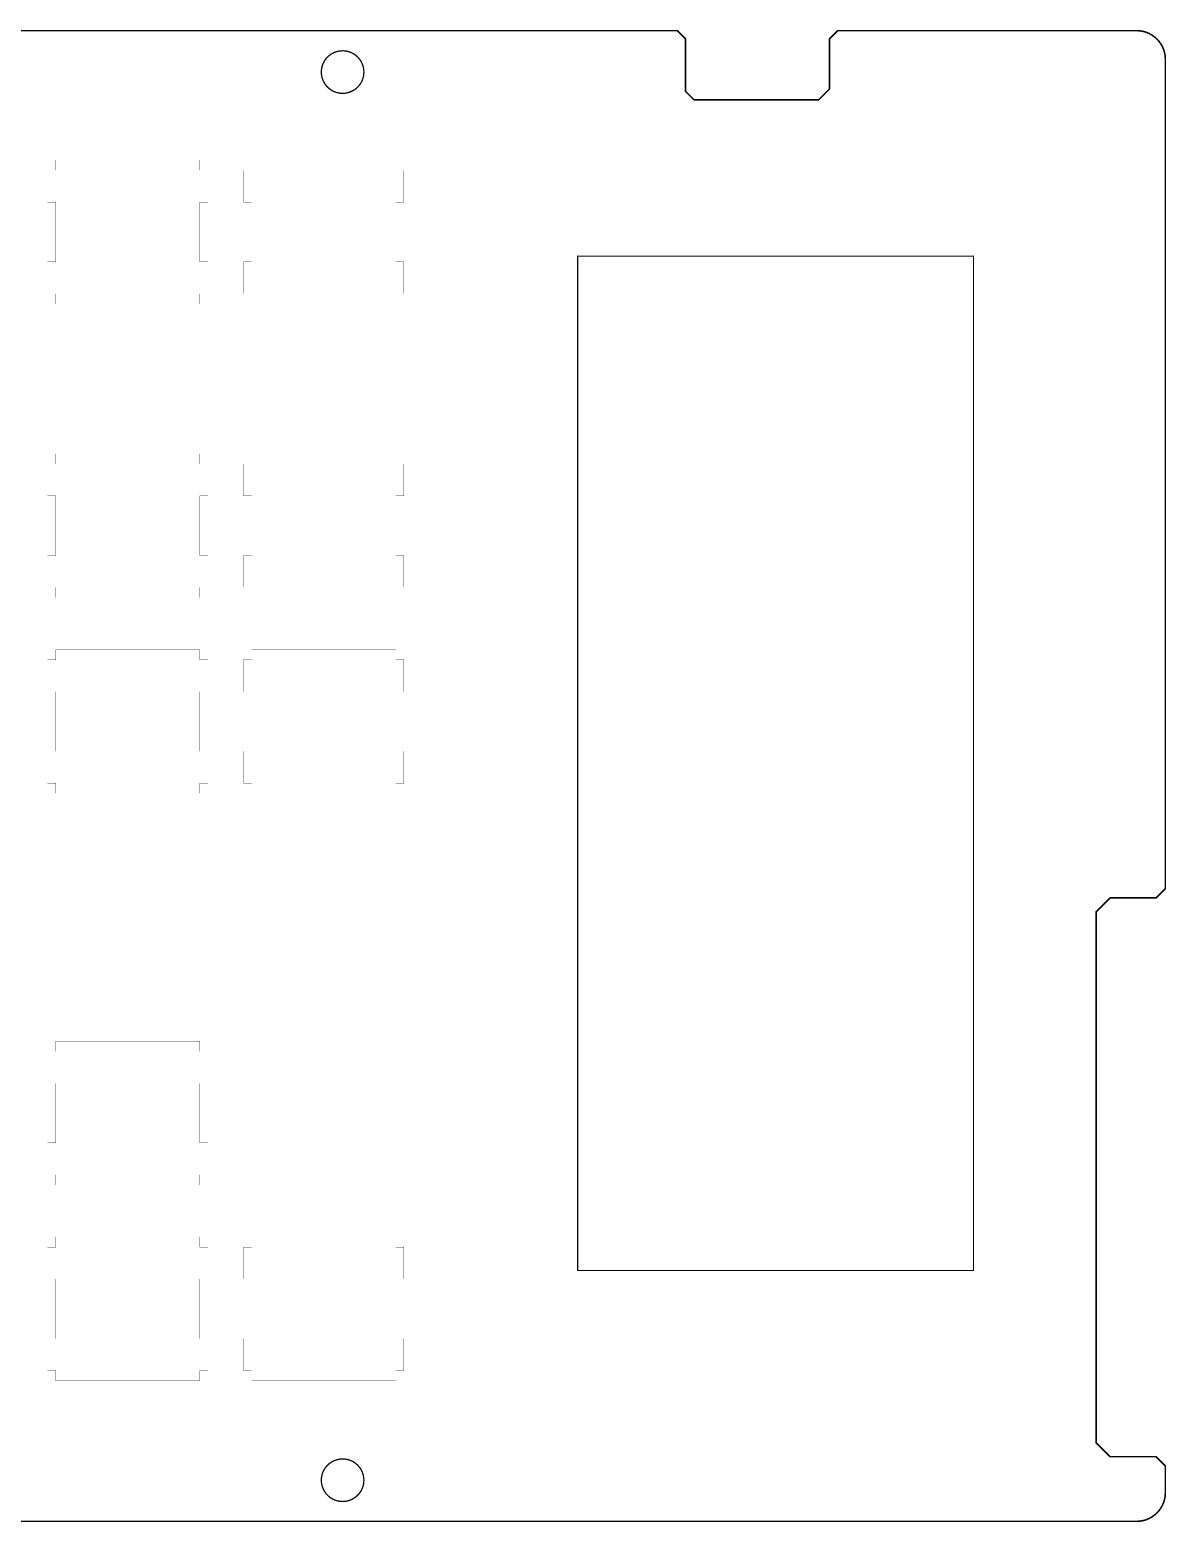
# Model space of a CAD drawing. Header units: millimetres. Extents: x 52 to 482, y 188 to 333.
# Drawn here: x 371.7 to 482.2, y 187.8 to 333 of the extents above; entities that cross this region are included whole.
import ezdxf

# ---------------------------------------------------------------- set-up
doc = ezdxf.new("R2010")
doc.units = ezdxf.units.MM
doc.layers.add('Mechanical1', color=6, linetype='Continuous')

msp = doc.modelspace()

# ---------------------------------------------------------------- linework, layer by layer
at = {"layer": 'Mechanical1'}
for points, const_width in [([(54.93, 332.93), (434.45, 332.93)], 0.152), ([(434.45, 332.93), (434.69, 332.93)], 0.152), ([(434.69, 332.93), (435.49, 332.13)], 0.152), ([(449.49, 332.13), (450.29, 332.93)], 0.152), ([(450.29, 332.93), (479.36, 332.93)], 0.152), ([(435.49, 327.02), (435.49, 332.13)], 0.152), ([(449.49, 332.01), (449.49, 332.13)], 0.152), ([(449.49, 327.25), (449.49, 332.01)], 0.152), ([(482.16, 330.14), (482.16, 249.91)], 0.152), ([(435.49, 327.02), (436.31, 326.2)], 0.152), ([(448.44, 326.2), (449.49, 327.25)], 0.152), ([(436.31, 326.2), (448.44, 326.2)], 0.152), ([(374.25, 320.34), (388.25, 320.34)], 0.0127), ([(374.25, 319.34), (374.25, 320.34)], 0.0127), ([(388.25, 319.34), (388.25, 320.34)], 0.0127), ([(393.3, 320.34), (407.3, 320.34)], 0.0127), ([(393.3, 319.34), (393.3, 320.34)], 0.0127), ([(407.3, 319.34), (407.3, 320.34)], 0.0127), ([(373.45, 319.34), (374.25, 319.34)], 0.0127), ([(373.45, 316.24), (373.45, 319.34)], 0.0127), ([(388.25, 319.34), (389.05, 319.34)], 0.0127), ([(389.05, 316.24), (389.05, 319.34)], 0.0127), ([(392.5, 316.24), (392.5, 319.34)], 0.0127), ([(392.5, 319.34), (393.3, 319.34)], 0.0127), ([(407.3, 319.34), (408.1, 319.34)], 0.0127), ([(408.1, 316.24), (408.1, 319.34)], 0.0127), ([(373.45, 316.24), (374.25, 316.24)], 0.0127), ([(374.25, 310.44), (374.25, 316.24)], 0.0127), ([(388.25, 310.44), (388.25, 316.24)], 0.0127), ([(388.25, 316.24), (389.05, 316.24)], 0.0127), ([(392.5, 316.24), (393.3, 316.24)], 0.0127), ([(393.3, 310.44), (393.3, 316.24)], 0.0127), ([(407.3, 310.44), (407.3, 316.24)], 0.0127), ([(407.3, 316.24), (408.1, 316.24)], 0.0127), ([(425, 311), (463.5, 311)], 0.102), ([(425, 311), (425, 214.31)], 0.102), ([(463.5, 212.32), (463.5, 311)], 0.102), ([(373.45, 310.44), (374.25, 310.44)], 0.0127), ([(373.45, 307.34), (373.45, 310.44)], 0.0127), ([(388.25, 310.44), (389.05, 310.44)], 0.0127), ([(389.05, 307.34), (389.05, 310.44)], 0.0127), ([(392.5, 307.34), (392.5, 310.44)], 0.0127), ([(392.5, 310.44), (393.3, 310.44)], 0.0127), ([(407.3, 310.44), (408.1, 310.44)], 0.0127), ([(408.1, 307.34), (408.1, 310.44)], 0.0127), ([(373.45, 307.34), (374.25, 307.34)], 0.0127), ([(374.25, 306.34), (374.25, 307.34)], 0.0127), ([(374.25, 306.34), (388.25, 306.34)], 0.0127), ([(388.25, 306.34), (388.25, 307.34)], 0.0127), ([(388.25, 307.34), (389.05, 307.34)], 0.0127), ([(392.5, 307.34), (393.3, 307.34)], 0.0127), ([(393.3, 306.34), (393.3, 307.34)], 0.0127), ([(393.3, 306.34), (407.3, 306.34)], 0.0127), ([(407.3, 306.34), (407.3, 307.34)], 0.0127), ([(407.3, 307.34), (408.1, 307.34)], 0.0127), ([(373.45, 290.77), (374.25, 290.77)], 0.0127), ([(373.45, 287.67), (373.45, 290.77)], 0.0127), ([(374.25, 291.77), (388.25, 291.77)], 0.0127), ([(374.25, 290.77), (374.25, 291.77)], 0.0127), ([(388.25, 290.77), (388.25, 291.77)], 0.0127), ([(388.25, 290.77), (389.05, 290.77)], 0.0127), ([(389.05, 287.67), (389.05, 290.77)], 0.0127), ([(392.5, 287.67), (392.5, 290.77)], 0.0127), ([(392.5, 290.77), (393.3, 290.77)], 0.0127), ([(393.3, 291.77), (407.3, 291.77)], 0.0127), ([(393.3, 290.77), (393.3, 291.77)], 0.0127), ([(407.3, 290.77), (407.3, 291.77)], 0.0127), ([(407.3, 290.77), (408.1, 290.77)], 0.0127), ([(408.1, 287.67), (408.1, 290.77)], 0.0127), ([(373.45, 287.67), (374.25, 287.67)], 0.0127), ([(374.25, 281.87), (374.25, 287.67)], 0.0127), ([(388.25, 281.87), (388.25, 287.67)], 0.0127), ([(388.25, 287.67), (389.05, 287.67)], 0.0127), ([(392.5, 287.67), (393.3, 287.67)], 0.0127), ([(393.3, 281.87), (393.3, 287.67)], 0.0127), ([(407.3, 281.87), (407.3, 287.67)], 0.0127), ([(407.3, 287.67), (408.1, 287.67)], 0.0127), ([(373.45, 281.87), (374.25, 281.87)], 0.0127), ([(373.45, 278.77), (373.45, 281.87)], 0.0127), ([(388.25, 281.87), (389.05, 281.87)], 0.0127), ([(389.05, 278.77), (389.05, 281.87)], 0.0127), ([(392.5, 278.77), (392.5, 281.87)], 0.0127), ([(392.5, 281.87), (393.3, 281.87)], 0.0127), ([(407.3, 281.87), (408.1, 281.87)], 0.0127), ([(408.1, 278.77), (408.1, 281.87)], 0.0127), ([(373.45, 278.77), (374.25, 278.77)], 0.0127), ([(374.25, 277.77), (374.25, 278.77)], 0.0127), ([(388.25, 277.77), (388.25, 278.77)], 0.0127), ([(388.25, 278.77), (389.05, 278.77)], 0.0127), ([(392.5, 278.77), (393.3, 278.77)], 0.0127), ([(393.3, 277.77), (393.3, 278.77)], 0.0127), ([(407.3, 277.77), (407.3, 278.77)], 0.0127), ([(407.3, 278.77), (408.1, 278.77)], 0.0127), ([(374.25, 277.77), (388.25, 277.77)], 0.0127), ([(393.3, 277.77), (407.3, 277.77)], 0.0127), ([(373.45, 271.72), (374.25, 271.72)], 0.0127), ([(373.45, 268.62), (373.45, 271.72)], 0.0127), ([(374.25, 272.72), (388.25, 272.72)], 0.0127), ([(374.25, 271.72), (374.25, 272.72)], 0.0127), ([(388.25, 271.72), (388.25, 272.72)], 0.0127), ([(388.25, 271.72), (389.05, 271.72)], 0.0127), ([(389.05, 268.62), (389.05, 271.72)], 0.0127), ([(392.5, 268.62), (392.5, 271.72)], 0.0127), ([(392.5, 271.72), (393.3, 271.72)], 0.0127), ([(393.3, 272.72), (407.3, 272.72)], 0.0127), ([(393.3, 271.72), (393.3, 272.72)], 0.0127), ([(407.3, 271.72), (407.3, 272.72)], 0.0127), ([(407.3, 271.72), (408.1, 271.72)], 0.0127), ([(408.1, 268.62), (408.1, 271.72)], 0.0127), ([(373.45, 268.62), (374.25, 268.62)], 0.0127), ([(374.25, 262.82), (374.25, 268.62)], 0.0127), ([(388.25, 262.82), (388.25, 268.62)], 0.0127), ([(388.25, 268.62), (389.05, 268.62)], 0.0127), ([(392.5, 268.62), (393.3, 268.62)], 0.0127), ([(393.3, 262.82), (393.3, 268.62)], 0.0127), ([(407.3, 262.82), (407.3, 268.62)], 0.0127), ([(407.3, 268.62), (408.1, 268.62)], 0.0127), ([(373.45, 262.82), (374.25, 262.82)], 0.0127), ([(373.45, 259.72), (373.45, 262.82)], 0.0127), ([(388.25, 262.82), (389.05, 262.82)], 0.0127), ([(389.05, 259.72), (389.05, 262.82)], 0.0127), ([(392.5, 259.72), (392.5, 262.82)], 0.0127), ([(392.5, 262.82), (393.3, 262.82)], 0.0127), ([(407.3, 262.82), (408.1, 262.82)], 0.0127), ([(408.1, 259.72), (408.1, 262.82)], 0.0127), ([(373.45, 259.72), (374.25, 259.72)], 0.0127), ([(374.25, 258.72), (374.25, 259.72)], 0.0127), ([(374.25, 258.72), (388.25, 258.72)], 0.0127), ([(388.25, 258.72), (388.25, 259.72)], 0.0127), ([(388.25, 259.72), (389.05, 259.72)], 0.0127), ([(392.5, 259.72), (393.3, 259.72)], 0.0127), ([(393.3, 258.72), (393.3, 259.72)], 0.0127), ([(393.3, 258.72), (407.3, 258.72)], 0.0127), ([(407.3, 258.72), (407.3, 259.72)], 0.0127), ([(407.3, 259.72), (408.1, 259.72)], 0.0127), ([(482.16, 249.46), (482.16, 249.91)], 0.152), ([(475.43, 247.2), (476.78, 248.55)], 0.152), ([(476.78, 248.55), (481.25, 248.55)], 0.152), ([(481.25, 248.55), (482.16, 249.46)], 0.152), ([(475.43, 195.53), (475.43, 247.2)], 0.152), ([(374.25, 234.62), (388.25, 234.62)], 0.0127), ([(374.25, 233.62), (374.25, 234.62)], 0.0127), ([(388.25, 233.62), (388.25, 234.62)], 0.0127), ([(373.45, 233.62), (374.25, 233.62)], 0.0127), ([(373.45, 230.52), (373.45, 233.62)], 0.0127), ([(388.25, 233.62), (389.05, 233.62)], 0.0127), ([(389.05, 230.52), (389.05, 233.62)], 0.0127), ([(373.45, 230.52), (374.25, 230.52)], 0.0127), ([(374.25, 224.72), (374.25, 230.52)], 0.0127), ([(388.25, 224.72), (388.25, 230.52)], 0.0127), ([(388.25, 230.52), (389.05, 230.52)], 0.0127), ([(373.45, 224.72), (374.25, 224.72)], 0.0127), ([(373.45, 221.62), (373.45, 224.72)], 0.0127), ([(388.25, 224.72), (389.05, 224.72)], 0.0127), ([(389.05, 221.62), (389.05, 224.72)], 0.0127), ([(373.45, 221.62), (374.25, 221.62)], 0.0127), ([(374.25, 220.62), (374.25, 221.62)], 0.0127), ([(388.25, 220.62), (388.25, 221.62)], 0.0127), ([(388.25, 221.62), (389.05, 221.62)], 0.0127), ([(374.25, 220.62), (388.25, 220.62)], 0.0127), ([(374.25, 215.57), (388.25, 215.57)], 0.0127), ([(374.25, 214.57), (374.25, 215.57)], 0.0127), ([(388.25, 214.57), (388.25, 215.57)], 0.0127), ([(393.3, 215.57), (407.3, 215.57)], 0.0127), ([(393.3, 214.57), (393.3, 215.57)], 0.0127), ([(407.3, 214.57), (407.3, 215.57)], 0.0127), ([(373.45, 214.57), (374.25, 214.57)], 0.0127), ([(373.45, 211.47), (373.45, 214.57)], 0.0127), ([(388.25, 214.57), (389.05, 214.57)], 0.0127), ([(389.05, 211.47), (389.05, 214.57)], 0.0127), ([(392.5, 211.47), (392.5, 214.57)], 0.0127), ([(392.5, 214.57), (393.3, 214.57)], 0.0127), ([(407.3, 214.57), (408.1, 214.57)], 0.0127), ([(408.1, 211.47), (408.1, 214.57)], 0.0127), ([(425, 212.3), (425, 214.31)], 0.102), ([(425, 212.3), (462.85, 212.31)], 0.102), ([(462.85, 212.31), (463.49, 212.31)], 0.102), ([(373.45, 211.47), (374.25, 211.47)], 0.0127), ([(374.25, 205.67), (374.25, 211.47)], 0.0127), ([(388.25, 205.67), (388.25, 211.47)], 0.0127), ([(388.25, 211.47), (389.05, 211.47)], 0.0127), ([(392.5, 211.47), (393.3, 211.47)], 0.0127), ([(393.3, 205.67), (393.3, 211.47)], 0.0127), ([(407.3, 205.67), (407.3, 211.47)], 0.0127), ([(407.3, 211.47), (408.1, 211.47)], 0.0127), ([(373.45, 205.67), (374.25, 205.67)], 0.0127), ([(373.45, 202.57), (373.45, 205.67)], 0.0127), ([(388.25, 205.67), (389.05, 205.67)], 0.0127), ([(389.05, 202.57), (389.05, 205.67)], 0.0127), ([(392.5, 202.57), (392.5, 205.67)], 0.0127), ([(392.5, 205.67), (393.3, 205.67)], 0.0127), ([(407.3, 205.67), (408.1, 205.67)], 0.0127), ([(408.1, 202.57), (408.1, 205.67)], 0.0127), ([(373.45, 202.57), (374.25, 202.57)], 0.0127), ([(374.25, 201.57), (374.25, 202.57)], 0.0127), ([(388.25, 201.57), (388.25, 202.57)], 0.0127), ([(388.25, 202.57), (389.05, 202.57)], 0.0127), ([(392.5, 202.57), (393.3, 202.57)], 0.0127), ([(393.3, 201.57), (393.3, 202.57)], 0.0127), ([(407.3, 201.57), (407.3, 202.57)], 0.0127), ([(407.3, 202.57), (408.1, 202.57)], 0.0127), ([(374.25, 201.57), (388.25, 201.57)], 0.0127), ([(393.3, 201.57), (407.3, 201.57)], 0.0127), ([(475.43, 195.53), (476.77, 194.19)], 0.152), ([(476.77, 194.19), (481.26, 194.19)], 0.152), ([(481.26, 194.19), (482.16, 193.29)], 0.152), ([(482.16, 190.69), (482.16, 193.29)], 0.152), ([(54.93, 187.9), (479.36, 187.9)], 0.152)]:
    msp.add_lwpolyline(points, dxfattribs=dict(at, const_width=const_width))
for points, const_width in [([(434.41, 332.93, 1), (434.49, 332.93, 1)], 0.0762), ([(434.41, 332.93, 1), (434.49, 332.93, 1)], 0.0762), ([(434.65, 332.93, 1), (434.73, 332.93, 1)], 0.0762), ([(434.65, 332.93, 1), (434.73, 332.93, 1)], 0.0762), ([(450.25, 332.93, 1), (450.33, 332.93, 1)], 0.0762), ([(450.25, 332.93, 1), (450.33, 332.93, 1)], 0.0762), ([(479.32, 332.93, 1), (479.4, 332.93, 1)], 0.0762), ([(479.33, 332.93, 1), (479.4, 332.93, 1)], 0.0762), ([(404.21, 328.9, 1), (400.07, 328.9, 1)], 0.127), ([(435.45, 332.13, 1), (435.53, 332.13, 1)], 0.0762), ([(435.45, 332.13, 1), (435.53, 332.13, 1)], 0.0762), ([(449.45, 332.13, 1), (449.53, 332.13, 1)], 0.0762), ([(449.45, 332.13, 1), (449.53, 332.13, 1)], 0.0762), ([(449.45, 332.01, 1), (449.53, 332.01, 1)], 0.0762), ([(449.45, 332.01, 1), (449.53, 332.01, 1)], 0.0762), ([(482.12, 330.14, 1), (482.2, 330.14, 1)], 0.0762), ([(482.12, 330.14, 1), (482.2, 330.14, 1)], 0.0762), ([(400.03, 328.9, 1), (400.1, 328.9, 1)], 0.0635), ([(404.17, 328.9, 1), (404.24, 328.9, 1)], 0.0635), ([(435.45, 327.02, 1), (435.53, 327.02, 1)], 0.0762), ([(435.45, 327.02, 1), (435.53, 327.02, 1)], 0.0762), ([(449.45, 327.25, 1), (449.53, 327.25, 1)], 0.0762), ([(449.45, 327.25, 1), (449.53, 327.25, 1)], 0.0762), ([(436.27, 326.2, 1), (436.35, 326.2, 1)], 0.0762), ([(436.27, 326.2, 1), (436.35, 326.2, 1)], 0.0762), ([(448.4, 326.2, 1), (448.48, 326.2, 1)], 0.0762), ([(448.4, 326.2, 1), (448.48, 326.2, 1)], 0.0762), ([(374.24, 320.34, 1), (374.25, 320.34, 1)], 0.00635), ([(374.24, 320.34, 1), (374.25, 320.34, 1)], 0.00635), ([(388.24, 320.34, 1), (388.25, 320.34, 1)], 0.00635), ([(388.24, 320.34, 1), (388.25, 320.34, 1)], 0.00635), ([(393.29, 320.34, 1), (393.3, 320.34, 1)], 0.00635), ([(393.29, 320.34, 1), (393.3, 320.34, 1)], 0.00635), ([(407.29, 320.34, 1), (407.3, 320.34, 1)], 0.00635), ([(407.29, 320.34, 1), (407.3, 320.34, 1)], 0.00635), ([(373.44, 319.34, 1), (373.45, 319.34, 1)], 0.00635), ([(373.44, 319.34, 1), (373.45, 319.34, 1)], 0.00635), ([(374.24, 319.34, 1), (374.25, 319.34, 1)], 0.00635), ([(374.24, 319.34, 1), (374.25, 319.34, 1)], 0.00635), ([(388.24, 319.34, 1), (388.25, 319.34, 1)], 0.00635), ([(388.24, 319.34, 1), (388.25, 319.34, 1)], 0.00635), ([(389.04, 319.34, 1), (389.05, 319.34, 1)], 0.00635), ([(389.04, 319.34, 1), (389.05, 319.34, 1)], 0.00635), ([(392.49, 319.34, 1), (392.5, 319.34, 1)], 0.00635), ([(392.49, 319.34, 1), (392.5, 319.34, 1)], 0.00635), ([(393.29, 319.34, 1), (393.3, 319.34, 1)], 0.00635), ([(393.29, 319.34, 1), (393.3, 319.34, 1)], 0.00635), ([(407.29, 319.34, 1), (407.3, 319.34, 1)], 0.00635), ([(407.29, 319.34, 1), (407.3, 319.34, 1)], 0.00635), ([(408.09, 319.34, 1), (408.1, 319.34, 1)], 0.00635), ([(408.09, 319.34, 1), (408.1, 319.34, 1)], 0.00635), ([(373.44, 316.24, 1), (373.45, 316.24, 1)], 0.00635), ([(373.44, 316.24, 1), (373.45, 316.24, 1)], 0.00635), ([(374.24, 316.24, 1), (374.25, 316.24, 1)], 0.00635), ([(374.24, 316.24, 1), (374.25, 316.24, 1)], 0.00635), ([(388.24, 316.24, 1), (388.25, 316.24, 1)], 0.00635), ([(388.24, 316.24, 1), (388.25, 316.24, 1)], 0.00635), ([(389.04, 316.24, 1), (389.05, 316.24, 1)], 0.00635), ([(389.04, 316.24, 1), (389.05, 316.24, 1)], 0.00635), ([(392.49, 316.24, 1), (392.5, 316.24, 1)], 0.00635), ([(392.49, 316.24, 1), (392.5, 316.24, 1)], 0.00635), ([(393.29, 316.24, 1), (393.3, 316.24, 1)], 0.00635), ([(393.29, 316.24, 1), (393.3, 316.24, 1)], 0.00635), ([(407.29, 316.24, 1), (407.3, 316.24, 1)], 0.00635), ([(407.29, 316.24, 1), (407.3, 316.24, 1)], 0.00635), ([(408.09, 316.24, 1), (408.1, 316.24, 1)], 0.00635), ([(408.09, 316.24, 1), (408.1, 316.24, 1)], 0.00635), ([(424.97, 311, 1), (425.03, 311, 1)], 0.0508), ([(424.97, 311, 1), (425.03, 311, 1)], 0.0508), ([(463.47, 311, 1), (463.53, 311, 1)], 0.0508), ([(463.47, 311, 1), (463.53, 311, 1)], 0.0508), ([(373.44, 310.44, 1), (373.45, 310.44, 1)], 0.00635), ([(373.44, 310.44, 1), (373.45, 310.44, 1)], 0.00635), ([(374.24, 310.44, 1), (374.25, 310.44, 1)], 0.00635), ([(374.24, 310.44, 1), (374.25, 310.44, 1)], 0.00635), ([(388.24, 310.44, 1), (388.25, 310.44, 1)], 0.00635), ([(388.24, 310.44, 1), (388.25, 310.44, 1)], 0.00635), ([(389.04, 310.44, 1), (389.05, 310.44, 1)], 0.00635), ([(389.04, 310.44, 1), (389.05, 310.44, 1)], 0.00635), ([(392.49, 310.44, 1), (392.5, 310.44, 1)], 0.00635), ([(392.49, 310.44, 1), (392.5, 310.44, 1)], 0.00635), ([(393.29, 310.44, 1), (393.3, 310.44, 1)], 0.00635), ([(393.29, 310.44, 1), (393.3, 310.44, 1)], 0.00635), ([(407.29, 310.44, 1), (407.3, 310.44, 1)], 0.00635), ([(407.29, 310.44, 1), (407.3, 310.44, 1)], 0.00635), ([(408.09, 310.44, 1), (408.1, 310.44, 1)], 0.00635), ([(408.09, 310.44, 1), (408.1, 310.44, 1)], 0.00635), ([(373.44, 307.34, 1), (373.45, 307.34, 1)], 0.00635), ([(373.44, 307.34, 1), (373.45, 307.34, 1)], 0.00635), ([(374.24, 307.34, 1), (374.25, 307.34, 1)], 0.00635), ([(374.24, 307.34, 1), (374.25, 307.34, 1)], 0.00635), ([(374.24, 306.34, 1), (374.25, 306.34, 1)], 0.00635), ([(374.24, 306.34, 1), (374.25, 306.34, 1)], 0.00635), ([(388.24, 307.34, 1), (388.25, 307.34, 1)], 0.00635), ([(388.24, 307.34, 1), (388.25, 307.34, 1)], 0.00635), ([(388.24, 306.34, 1), (388.25, 306.34, 1)], 0.00635), ([(388.24, 306.34, 1), (388.25, 306.34, 1)], 0.00635), ([(389.04, 307.34, 1), (389.05, 307.34, 1)], 0.00635), ([(389.04, 307.34, 1), (389.05, 307.34, 1)], 0.00635), ([(392.49, 307.34, 1), (392.5, 307.34, 1)], 0.00635), ([(392.49, 307.34, 1), (392.5, 307.34, 1)], 0.00635), ([(393.29, 307.34, 1), (393.3, 307.34, 1)], 0.00635), ([(393.29, 307.34, 1), (393.3, 307.34, 1)], 0.00635), ([(393.29, 306.34, 1), (393.3, 306.34, 1)], 0.00635), ([(393.29, 306.34, 1), (393.3, 306.34, 1)], 0.00635), ([(407.29, 307.34, 1), (407.3, 307.34, 1)], 0.00635), ([(407.29, 307.34, 1), (407.3, 307.34, 1)], 0.00635), ([(407.29, 306.34, 1), (407.3, 306.34, 1)], 0.00635), ([(407.29, 306.34, 1), (407.3, 306.34, 1)], 0.00635), ([(408.09, 307.34, 1), (408.1, 307.34, 1)], 0.00635), ([(408.09, 307.34, 1), (408.1, 307.34, 1)], 0.00635), ([(373.44, 290.77, 1), (373.45, 290.77, 1)], 0.00635), ([(373.44, 290.77, 1), (373.45, 290.77, 1)], 0.00635), ([(374.24, 291.77, 1), (374.25, 291.77, 1)], 0.00635), ([(374.24, 291.77, 1), (374.25, 291.77, 1)], 0.00635), ([(374.24, 290.77, 1), (374.25, 290.77, 1)], 0.00635), ([(374.24, 290.77, 1), (374.25, 290.77, 1)], 0.00635), ([(388.24, 291.77, 1), (388.25, 291.77, 1)], 0.00635), ([(388.24, 291.77, 1), (388.25, 291.77, 1)], 0.00635), ([(388.24, 290.77, 1), (388.25, 290.77, 1)], 0.00635), ([(388.24, 290.77, 1), (388.25, 290.77, 1)], 0.00635), ([(389.04, 290.77, 1), (389.05, 290.77, 1)], 0.00635), ([(389.04, 290.77, 1), (389.05, 290.77, 1)], 0.00635), ([(392.49, 290.77, 1), (392.5, 290.77, 1)], 0.00635), ([(392.49, 290.77, 1), (392.5, 290.77, 1)], 0.00635), ([(393.29, 291.77, 1), (393.3, 291.77, 1)], 0.00635), ([(393.29, 291.77, 1), (393.3, 291.77, 1)], 0.00635), ([(393.29, 290.77, 1), (393.3, 290.77, 1)], 0.00635), ([(393.29, 290.77, 1), (393.3, 290.77, 1)], 0.00635), ([(407.29, 291.77, 1), (407.3, 291.77, 1)], 0.00635), ([(407.29, 291.77, 1), (407.3, 291.77, 1)], 0.00635), ([(407.29, 290.77, 1), (407.3, 290.77, 1)], 0.00635), ([(407.29, 290.77, 1), (407.3, 290.77, 1)], 0.00635), ([(408.09, 290.77, 1), (408.1, 290.77, 1)], 0.00635), ([(408.09, 290.77, 1), (408.1, 290.77, 1)], 0.00635), ([(373.44, 287.67, 1), (373.45, 287.67, 1)], 0.00635), ([(373.44, 287.67, 1), (373.45, 287.67, 1)], 0.00635), ([(374.24, 287.67, 1), (374.25, 287.67, 1)], 0.00635), ([(374.24, 287.67, 1), (374.25, 287.67, 1)], 0.00635), ([(388.24, 287.67, 1), (388.25, 287.67, 1)], 0.00635), ([(388.24, 287.67, 1), (388.25, 287.67, 1)], 0.00635), ([(389.04, 287.67, 1), (389.05, 287.67, 1)], 0.00635), ([(389.04, 287.67, 1), (389.05, 287.67, 1)], 0.00635), ([(392.49, 287.67, 1), (392.5, 287.67, 1)], 0.00635), ([(392.49, 287.67, 1), (392.5, 287.67, 1)], 0.00635), ([(393.29, 287.67, 1), (393.3, 287.67, 1)], 0.00635), ([(393.29, 287.67, 1), (393.3, 287.67, 1)], 0.00635), ([(407.29, 287.67, 1), (407.3, 287.67, 1)], 0.00635), ([(407.29, 287.67, 1), (407.3, 287.67, 1)], 0.00635), ([(408.09, 287.67, 1), (408.1, 287.67, 1)], 0.00635), ([(408.09, 287.67, 1), (408.1, 287.67, 1)], 0.00635), ([(373.44, 281.87, 1), (373.45, 281.87, 1)], 0.00635), ([(373.44, 281.87, 1), (373.45, 281.87, 1)], 0.00635), ([(374.24, 281.87, 1), (374.25, 281.87, 1)], 0.00635), ([(374.24, 281.87, 1), (374.25, 281.87, 1)], 0.00635), ([(388.24, 281.87, 1), (388.25, 281.87, 1)], 0.00635), ([(388.24, 281.87, 1), (388.25, 281.87, 1)], 0.00635), ([(389.04, 281.87, 1), (389.05, 281.87, 1)], 0.00635), ([(389.04, 281.87, 1), (389.05, 281.87, 1)], 0.00635), ([(392.49, 281.87, 1), (392.5, 281.87, 1)], 0.00635), ([(392.49, 281.87, 1), (392.5, 281.87, 1)], 0.00635), ([(393.29, 281.87, 1), (393.3, 281.87, 1)], 0.00635), ([(393.29, 281.87, 1), (393.3, 281.87, 1)], 0.00635), ([(407.29, 281.87, 1), (407.3, 281.87, 1)], 0.00635), ([(407.29, 281.87, 1), (407.3, 281.87, 1)], 0.00635), ([(408.09, 281.87, 1), (408.1, 281.87, 1)], 0.00635), ([(408.09, 281.87, 1), (408.1, 281.87, 1)], 0.00635), ([(373.44, 278.77, 1), (373.45, 278.77, 1)], 0.00635), ([(373.44, 278.77, 1), (373.45, 278.77, 1)], 0.00635), ([(374.24, 278.77, 1), (374.25, 278.77, 1)], 0.00635), ([(374.24, 278.77, 1), (374.25, 278.77, 1)], 0.00635), ([(388.24, 278.77, 1), (388.25, 278.77, 1)], 0.00635), ([(388.24, 278.77, 1), (388.25, 278.77, 1)], 0.00635), ([(389.04, 278.77, 1), (389.05, 278.77, 1)], 0.00635), ([(389.04, 278.77, 1), (389.05, 278.77, 1)], 0.00635), ([(392.49, 278.77, 1), (392.5, 278.77, 1)], 0.00635), ([(392.49, 278.77, 1), (392.5, 278.77, 1)], 0.00635), ([(393.29, 278.77, 1), (393.3, 278.77, 1)], 0.00635), ([(393.29, 278.77, 1), (393.3, 278.77, 1)], 0.00635), ([(407.29, 278.77, 1), (407.3, 278.77, 1)], 0.00635), ([(407.29, 278.77, 1), (407.3, 278.77, 1)], 0.00635), ([(408.09, 278.77, 1), (408.1, 278.77, 1)], 0.00635), ([(408.09, 278.77, 1), (408.1, 278.77, 1)], 0.00635), ([(374.24, 277.77, 1), (374.25, 277.77, 1)], 0.00635), ([(374.24, 277.77, 1), (374.25, 277.77, 1)], 0.00635), ([(388.24, 277.77, 1), (388.25, 277.77, 1)], 0.00635), ([(388.24, 277.77, 1), (388.25, 277.77, 1)], 0.00635), ([(393.29, 277.77, 1), (393.3, 277.77, 1)], 0.00635), ([(393.29, 277.77, 1), (393.3, 277.77, 1)], 0.00635), ([(407.29, 277.77, 1), (407.3, 277.77, 1)], 0.00635), ([(407.29, 277.77, 1), (407.3, 277.77, 1)], 0.00635), ([(373.44, 271.72, 1), (373.45, 271.72, 1)], 0.00635), ([(373.44, 271.72, 1), (373.45, 271.72, 1)], 0.00635), ([(374.24, 272.72, 1), (374.25, 272.72, 1)], 0.00635), ([(374.24, 272.72, 1), (374.25, 272.72, 1)], 0.00635), ([(374.24, 271.72, 1), (374.25, 271.72, 1)], 0.00635), ([(374.24, 271.72, 1), (374.25, 271.72, 1)], 0.00635), ([(388.24, 272.72, 1), (388.25, 272.72, 1)], 0.00635), ([(388.24, 272.72, 1), (388.25, 272.72, 1)], 0.00635), ([(388.24, 271.72, 1), (388.25, 271.72, 1)], 0.00635), ([(388.24, 271.72, 1), (388.25, 271.72, 1)], 0.00635), ([(389.04, 271.72, 1), (389.05, 271.72, 1)], 0.00635), ([(389.04, 271.72, 1), (389.05, 271.72, 1)], 0.00635), ([(392.49, 271.72, 1), (392.5, 271.72, 1)], 0.00635), ([(392.49, 271.72, 1), (392.5, 271.72, 1)], 0.00635), ([(393.29, 272.72, 1), (393.3, 272.72, 1)], 0.00635), ([(393.29, 272.72, 1), (393.3, 272.72, 1)], 0.00635), ([(393.29, 271.72, 1), (393.3, 271.72, 1)], 0.00635), ([(393.29, 271.72, 1), (393.3, 271.72, 1)], 0.00635), ([(407.29, 272.72, 1), (407.3, 272.72, 1)], 0.00635), ([(407.29, 272.72, 1), (407.3, 272.72, 1)], 0.00635), ([(407.29, 271.72, 1), (407.3, 271.72, 1)], 0.00635), ([(407.29, 271.72, 1), (407.3, 271.72, 1)], 0.00635), ([(408.09, 271.72, 1), (408.1, 271.72, 1)], 0.00635), ([(408.09, 271.72, 1), (408.1, 271.72, 1)], 0.00635), ([(373.44, 268.62, 1), (373.45, 268.62, 1)], 0.00635), ([(373.44, 268.62, 1), (373.45, 268.62, 1)], 0.00635), ([(374.24, 268.62, 1), (374.25, 268.62, 1)], 0.00635), ([(374.24, 268.62, 1), (374.25, 268.62, 1)], 0.00635), ([(388.24, 268.62, 1), (388.25, 268.62, 1)], 0.00635), ([(388.24, 268.62, 1), (388.25, 268.62, 1)], 0.00635), ([(389.04, 268.62, 1), (389.05, 268.62, 1)], 0.00635), ([(389.04, 268.62, 1), (389.05, 268.62, 1)], 0.00635), ([(392.49, 268.62, 1), (392.5, 268.62, 1)], 0.00635), ([(392.49, 268.62, 1), (392.5, 268.62, 1)], 0.00635), ([(393.29, 268.62, 1), (393.3, 268.62, 1)], 0.00635), ([(393.29, 268.62, 1), (393.3, 268.62, 1)], 0.00635), ([(407.29, 268.62, 1), (407.3, 268.62, 1)], 0.00635), ([(407.29, 268.62, 1), (407.3, 268.62, 1)], 0.00635), ([(408.09, 268.62, 1), (408.1, 268.62, 1)], 0.00635), ([(408.09, 268.62, 1), (408.1, 268.62, 1)], 0.00635), ([(373.44, 262.82, 1), (373.45, 262.82, 1)], 0.00635), ([(373.44, 262.82, 1), (373.45, 262.82, 1)], 0.00635), ([(374.24, 262.82, 1), (374.25, 262.82, 1)], 0.00635), ([(374.24, 262.82, 1), (374.25, 262.82, 1)], 0.00635), ([(388.24, 262.82, 1), (388.25, 262.82, 1)], 0.00635), ([(388.24, 262.82, 1), (388.25, 262.82, 1)], 0.00635), ([(389.04, 262.82, 1), (389.05, 262.82, 1)], 0.00635), ([(389.04, 262.82, 1), (389.05, 262.82, 1)], 0.00635), ([(392.49, 262.82, 1), (392.5, 262.82, 1)], 0.00635), ([(392.49, 262.82, 1), (392.5, 262.82, 1)], 0.00635), ([(393.29, 262.82, 1), (393.3, 262.82, 1)], 0.00635), ([(393.29, 262.82, 1), (393.3, 262.82, 1)], 0.00635), ([(407.29, 262.82, 1), (407.3, 262.82, 1)], 0.00635), ([(407.29, 262.82, 1), (407.3, 262.82, 1)], 0.00635), ([(408.09, 262.82, 1), (408.1, 262.82, 1)], 0.00635), ([(408.09, 262.82, 1), (408.1, 262.82, 1)], 0.00635), ([(373.44, 259.72, 1), (373.45, 259.72, 1)], 0.00635), ([(373.44, 259.72, 1), (373.45, 259.72, 1)], 0.00635), ([(374.24, 259.72, 1), (374.25, 259.72, 1)], 0.00635), ([(374.24, 259.72, 1), (374.25, 259.72, 1)], 0.00635), ([(374.24, 258.72, 1), (374.25, 258.72, 1)], 0.00635), ([(374.24, 258.72, 1), (374.25, 258.72, 1)], 0.00635), ([(388.24, 259.72, 1), (388.25, 259.72, 1)], 0.00635), ([(388.24, 259.72, 1), (388.25, 259.72, 1)], 0.00635), ([(388.24, 258.72, 1), (388.25, 258.72, 1)], 0.00635), ([(388.24, 258.72, 1), (388.25, 258.72, 1)], 0.00635), ([(389.04, 259.72, 1), (389.05, 259.72, 1)], 0.00635), ([(389.04, 259.72, 1), (389.05, 259.72, 1)], 0.00635), ([(392.49, 259.72, 1), (392.5, 259.72, 1)], 0.00635), ([(392.49, 259.72, 1), (392.5, 259.72, 1)], 0.00635), ([(393.29, 259.72, 1), (393.3, 259.72, 1)], 0.00635), ([(393.29, 259.72, 1), (393.3, 259.72, 1)], 0.00635), ([(393.29, 258.72, 1), (393.3, 258.72, 1)], 0.00635), ([(393.29, 258.72, 1), (393.3, 258.72, 1)], 0.00635), ([(407.29, 259.72, 1), (407.3, 259.72, 1)], 0.00635), ([(407.29, 259.72, 1), (407.3, 259.72, 1)], 0.00635), ([(407.29, 258.72, 1), (407.3, 258.72, 1)], 0.00635), ([(407.29, 258.72, 1), (407.3, 258.72, 1)], 0.00635), ([(408.09, 259.72, 1), (408.1, 259.72, 1)], 0.00635), ([(408.09, 259.72, 1), (408.1, 259.72, 1)], 0.00635), ([(482.12, 249.91, 1), (482.2, 249.91, 1)], 0.0762), ([(482.12, 249.91, 1), (482.2, 249.91, 1)], 0.0762), ([(476.74, 248.55, 1), (476.82, 248.55, 1)], 0.0762), ([(476.74, 248.55, 1), (476.82, 248.55, 1)], 0.0762), ([(481.21, 248.55, 1), (481.29, 248.55, 1)], 0.0762), ([(481.21, 248.55, 1), (481.29, 248.55, 1)], 0.0762), ([(482.12, 249.46, 1), (482.2, 249.46, 1)], 0.0762), ([(482.12, 249.46, 1), (482.2, 249.46, 1)], 0.0762), ([(475.39, 247.2, 1), (475.47, 247.2, 1)], 0.0762), ([(475.39, 247.2, 1), (475.47, 247.2, 1)], 0.0762), ([(374.24, 234.62, 1), (374.25, 234.62, 1)], 0.00635), ([(374.24, 234.62, 1), (374.25, 234.62, 1)], 0.00635), ([(388.24, 234.62, 1), (388.25, 234.62, 1)], 0.00635), ([(388.24, 234.62, 1), (388.25, 234.62, 1)], 0.00635), ([(373.44, 233.62, 1), (373.45, 233.62, 1)], 0.00635), ([(373.44, 233.62, 1), (373.45, 233.62, 1)], 0.00635), ([(374.24, 233.62, 1), (374.25, 233.62, 1)], 0.00635), ([(374.24, 233.62, 1), (374.25, 233.62, 1)], 0.00635), ([(388.24, 233.62, 1), (388.25, 233.62, 1)], 0.00635), ([(388.24, 233.62, 1), (388.25, 233.62, 1)], 0.00635), ([(389.04, 233.62, 1), (389.05, 233.62, 1)], 0.00635), ([(389.04, 233.62, 1), (389.05, 233.62, 1)], 0.00635), ([(373.44, 230.52, 1), (373.45, 230.52, 1)], 0.00635), ([(373.44, 230.52, 1), (373.45, 230.52, 1)], 0.00635), ([(374.24, 230.52, 1), (374.25, 230.52, 1)], 0.00635), ([(374.24, 230.52, 1), (374.25, 230.52, 1)], 0.00635), ([(388.24, 230.52, 1), (388.25, 230.52, 1)], 0.00635), ([(388.24, 230.52, 1), (388.25, 230.52, 1)], 0.00635), ([(389.04, 230.52, 1), (389.05, 230.52, 1)], 0.00635), ([(389.04, 230.52, 1), (389.05, 230.52, 1)], 0.00635), ([(373.44, 224.72, 1), (373.45, 224.72, 1)], 0.00635), ([(373.44, 224.72, 1), (373.45, 224.72, 1)], 0.00635), ([(374.24, 224.72, 1), (374.25, 224.72, 1)], 0.00635), ([(374.24, 224.72, 1), (374.25, 224.72, 1)], 0.00635), ([(388.24, 224.72, 1), (388.25, 224.72, 1)], 0.00635), ([(388.24, 224.72, 1), (388.25, 224.72, 1)], 0.00635), ([(389.04, 224.72, 1), (389.05, 224.72, 1)], 0.00635), ([(389.04, 224.72, 1), (389.05, 224.72, 1)], 0.00635), ([(373.44, 221.62, 1), (373.45, 221.62, 1)], 0.00635), ([(373.44, 221.62, 1), (373.45, 221.62, 1)], 0.00635), ([(374.24, 221.62, 1), (374.25, 221.62, 1)], 0.00635), ([(374.24, 221.62, 1), (374.25, 221.62, 1)], 0.00635), ([(388.24, 221.62, 1), (388.25, 221.62, 1)], 0.00635), ([(388.24, 221.62, 1), (388.25, 221.62, 1)], 0.00635), ([(389.04, 221.62, 1), (389.05, 221.62, 1)], 0.00635), ([(389.04, 221.62, 1), (389.05, 221.62, 1)], 0.00635), ([(374.24, 220.62, 1), (374.25, 220.62, 1)], 0.00635), ([(374.24, 220.62, 1), (374.25, 220.62, 1)], 0.00635), ([(388.24, 220.62, 1), (388.25, 220.62, 1)], 0.00635), ([(388.24, 220.62, 1), (388.25, 220.62, 1)], 0.00635), ([(374.24, 215.57, 1), (374.25, 215.57, 1)], 0.00635), ([(374.24, 215.57, 1), (374.25, 215.57, 1)], 0.00635), ([(388.24, 215.57, 1), (388.25, 215.57, 1)], 0.00635), ([(388.24, 215.57, 1), (388.25, 215.57, 1)], 0.00635), ([(393.29, 215.57, 1), (393.3, 215.57, 1)], 0.00635), ([(393.29, 215.57, 1), (393.3, 215.57, 1)], 0.00635), ([(407.29, 215.57, 1), (407.3, 215.57, 1)], 0.00635), ([(407.29, 215.57, 1), (407.3, 215.57, 1)], 0.00635), ([(373.44, 214.57, 1), (373.45, 214.57, 1)], 0.00635), ([(373.44, 214.57, 1), (373.45, 214.57, 1)], 0.00635), ([(374.24, 214.57, 1), (374.25, 214.57, 1)], 0.00635), ([(374.24, 214.57, 1), (374.25, 214.57, 1)], 0.00635), ([(388.24, 214.57, 1), (388.25, 214.57, 1)], 0.00635), ([(388.24, 214.57, 1), (388.25, 214.57, 1)], 0.00635), ([(389.04, 214.57, 1), (389.05, 214.57, 1)], 0.00635), ([(389.04, 214.57, 1), (389.05, 214.57, 1)], 0.00635), ([(392.49, 214.57, 1), (392.5, 214.57, 1)], 0.00635), ([(392.49, 214.57, 1), (392.5, 214.57, 1)], 0.00635), ([(393.29, 214.57, 1), (393.3, 214.57, 1)], 0.00635), ([(393.29, 214.57, 1), (393.3, 214.57, 1)], 0.00635), ([(407.29, 214.57, 1), (407.3, 214.57, 1)], 0.00635), ([(407.29, 214.57, 1), (407.3, 214.57, 1)], 0.00635), ([(408.09, 214.57, 1), (408.1, 214.57, 1)], 0.00635), ([(408.09, 214.57, 1), (408.1, 214.57, 1)], 0.00635), ([(424.97, 214.31, 1), (425.03, 214.31, 1)], 0.0508), ([(424.97, 214.31, 1), (425.03, 214.31, 1)], 0.0508), ([(424.97, 212.3, 1), (425.03, 212.3, 1)], 0.0508), ([(424.97, 212.3, 1), (425.03, 212.3, 1)], 0.0508), ([(462.83, 212.31, 1), (462.88, 212.31, 1)], 0.0508), ([(462.83, 212.31, 1), (462.88, 212.31, 1)], 0.0508), ([(463.47, 212.31, 1), (463.52, 212.31, 1)], 0.0508), ([(463.47, 212.32, 1), (463.53, 212.32, 1)], 0.0508), ([(373.44, 211.47, 1), (373.45, 211.47, 1)], 0.00635), ([(373.44, 211.47, 1), (373.45, 211.47, 1)], 0.00635), ([(374.24, 211.47, 1), (374.25, 211.47, 1)], 0.00635), ([(374.24, 211.47, 1), (374.25, 211.47, 1)], 0.00635), ([(388.24, 211.47, 1), (388.25, 211.47, 1)], 0.00635), ([(388.24, 211.47, 1), (388.25, 211.47, 1)], 0.00635), ([(389.04, 211.47, 1), (389.05, 211.47, 1)], 0.00635), ([(389.04, 211.47, 1), (389.05, 211.47, 1)], 0.00635), ([(392.49, 211.47, 1), (392.5, 211.47, 1)], 0.00635), ([(392.49, 211.47, 1), (392.5, 211.47, 1)], 0.00635), ([(393.29, 211.47, 1), (393.3, 211.47, 1)], 0.00635), ([(393.29, 211.47, 1), (393.3, 211.47, 1)], 0.00635), ([(407.29, 211.47, 1), (407.3, 211.47, 1)], 0.00635), ([(407.29, 211.47, 1), (407.3, 211.47, 1)], 0.00635), ([(408.09, 211.47, 1), (408.1, 211.47, 1)], 0.00635), ([(408.09, 211.47, 1), (408.1, 211.47, 1)], 0.00635), ([(373.44, 205.67, 1), (373.45, 205.67, 1)], 0.00635), ([(373.44, 205.67, 1), (373.45, 205.67, 1)], 0.00635), ([(374.24, 205.67, 1), (374.25, 205.67, 1)], 0.00635), ([(374.24, 205.67, 1), (374.25, 205.67, 1)], 0.00635), ([(388.24, 205.67, 1), (388.25, 205.67, 1)], 0.00635), ([(388.24, 205.67, 1), (388.25, 205.67, 1)], 0.00635), ([(389.04, 205.67, 1), (389.05, 205.67, 1)], 0.00635), ([(389.04, 205.67, 1), (389.05, 205.67, 1)], 0.00635), ([(392.49, 205.67, 1), (392.5, 205.67, 1)], 0.00635), ([(392.49, 205.67, 1), (392.5, 205.67, 1)], 0.00635), ([(393.29, 205.67, 1), (393.3, 205.67, 1)], 0.00635), ([(393.29, 205.67, 1), (393.3, 205.67, 1)], 0.00635), ([(407.29, 205.67, 1), (407.3, 205.67, 1)], 0.00635), ([(407.29, 205.67, 1), (407.3, 205.67, 1)], 0.00635), ([(408.09, 205.67, 1), (408.1, 205.67, 1)], 0.00635), ([(408.09, 205.67, 1), (408.1, 205.67, 1)], 0.00635), ([(373.44, 202.57, 1), (373.45, 202.57, 1)], 0.00635), ([(373.44, 202.57, 1), (373.45, 202.57, 1)], 0.00635), ([(374.24, 202.57, 1), (374.25, 202.57, 1)], 0.00635), ([(374.24, 202.57, 1), (374.25, 202.57, 1)], 0.00635), ([(388.24, 202.57, 1), (388.25, 202.57, 1)], 0.00635), ([(388.24, 202.57, 1), (388.25, 202.57, 1)], 0.00635), ([(389.04, 202.57, 1), (389.05, 202.57, 1)], 0.00635), ([(389.04, 202.57, 1), (389.05, 202.57, 1)], 0.00635), ([(392.49, 202.57, 1), (392.5, 202.57, 1)], 0.00635), ([(392.49, 202.57, 1), (392.5, 202.57, 1)], 0.00635), ([(393.29, 202.57, 1), (393.3, 202.57, 1)], 0.00635), ([(393.29, 202.57, 1), (393.3, 202.57, 1)], 0.00635), ([(407.29, 202.57, 1), (407.3, 202.57, 1)], 0.00635), ([(407.29, 202.57, 1), (407.3, 202.57, 1)], 0.00635), ([(408.09, 202.57, 1), (408.1, 202.57, 1)], 0.00635), ([(408.09, 202.57, 1), (408.1, 202.57, 1)], 0.00635), ([(374.24, 201.57, 1), (374.25, 201.57, 1)], 0.00635), ([(374.24, 201.57, 1), (374.25, 201.57, 1)], 0.00635), ([(388.24, 201.57, 1), (388.25, 201.57, 1)], 0.00635), ([(388.24, 201.57, 1), (388.25, 201.57, 1)], 0.00635), ([(393.29, 201.57, 1), (393.3, 201.57, 1)], 0.00635), ([(393.29, 201.57, 1), (393.3, 201.57, 1)], 0.00635), ([(407.29, 201.57, 1), (407.3, 201.57, 1)], 0.00635), ([(407.29, 201.57, 1), (407.3, 201.57, 1)], 0.00635), ([(475.39, 195.53, 1), (475.47, 195.53, 1)], 0.0762), ([(475.39, 195.53, 1), (475.47, 195.53, 1)], 0.0762), ([(404.21, 191.9, 1), (400.07, 191.9, 1)], 0.127), ([(476.73, 194.19, 1), (476.81, 194.19, 1)], 0.0762), ([(476.73, 194.19, 1), (476.81, 194.19, 1)], 0.0762), ([(481.22, 194.19, 1), (481.3, 194.19, 1)], 0.0762), ([(481.22, 194.19, 1), (481.3, 194.19, 1)], 0.0762), ([(482.12, 193.29, 1), (482.2, 193.29, 1)], 0.0762), ([(482.12, 193.29, 1), (482.2, 193.29, 1)], 0.0762), ([(400.03, 191.9, 1), (400.1, 191.9, 1)], 0.0635), ([(404.17, 191.9, 1), (404.24, 191.9, 1)], 0.0635), ([(482.12, 190.69, 1), (482.2, 190.69, 1)], 0.0762), ([(482.12, 190.69, 1), (482.2, 190.69, 1)], 0.0762), ([(479.33, 187.9, 1), (479.4, 187.9, 1)], 0.0762), ([(479.33, 187.9, 1), (479.4, 187.9, 1)], 0.0762)]:
    msp.add_lwpolyline(points, format="xyb", close=True, dxfattribs=dict(at, const_width=const_width))
at = {"layer": 'Mechanical1', "const_width": 0.152}
for points in [[(479.36, 332.93, -0.414214), (482.16, 330.14)], [(482.16, 190.69, -0.414214), (479.36, 187.9)]]:
    msp.add_lwpolyline(points, format="xyb", dxfattribs=at)

doc.saveas('drawing.dxf')
